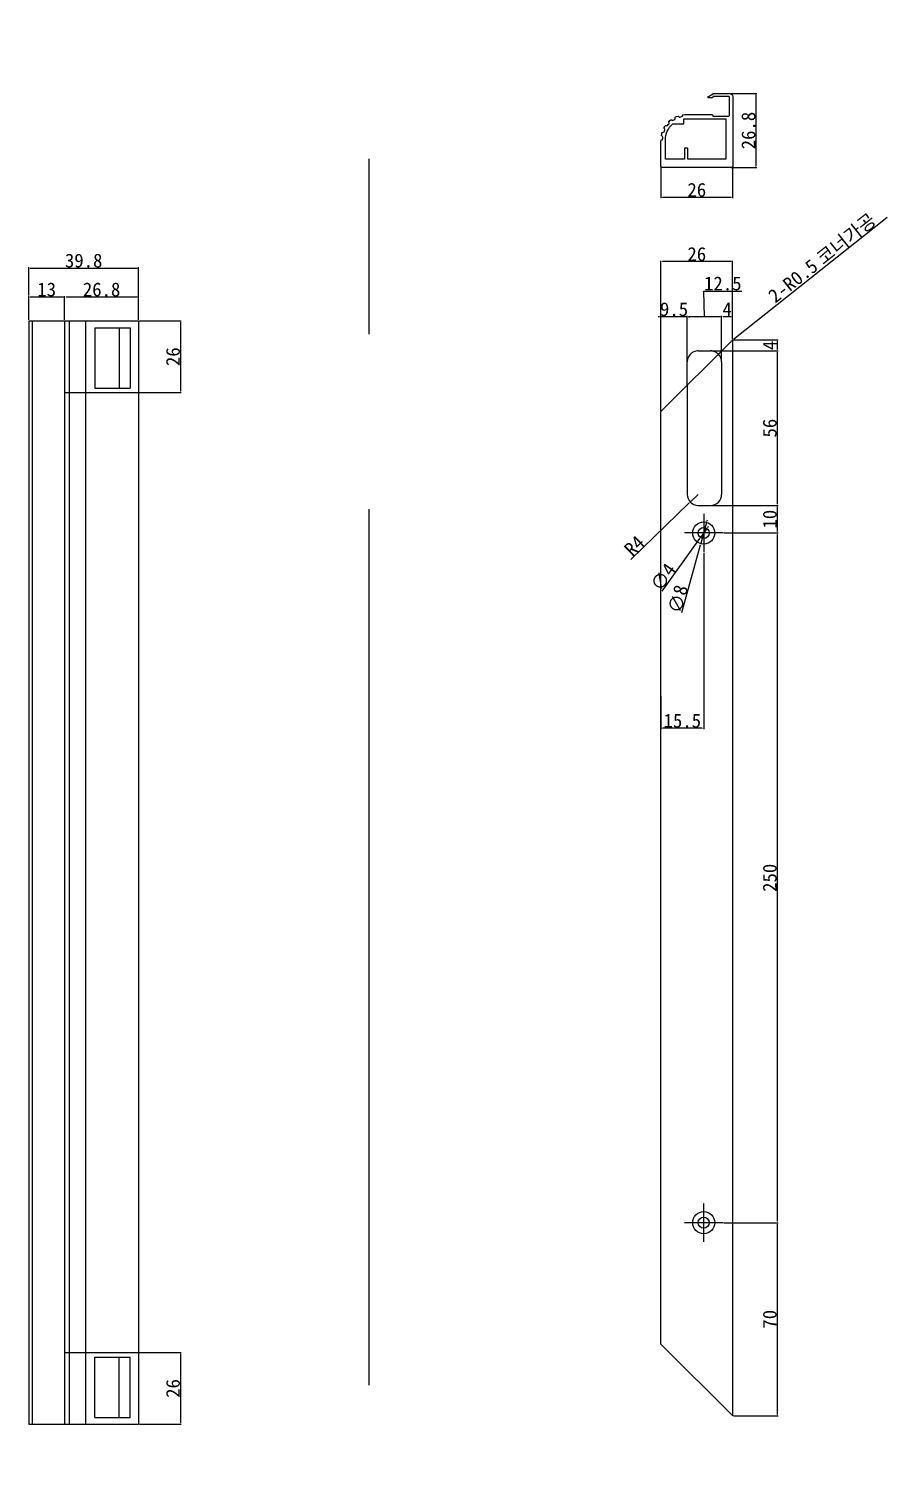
# Model space of a CAD drawing. Header units: millimetres. Extents: x -44117 to 256353, y -2095463 to 65325.
# Drawn here: x 63265 to 63576, y 33583 to 34104 of the extents above; entities that cross this region are included whole.
import ezdxf

# ---------------------------------------------------------------- set-up
doc = ezdxf.new("R2010")
doc.units = ezdxf.units.MM
doc.header["$LTSCALE"] = 10
doc.linetypes.add('CENTER', pattern=[50.8, 31.75, -6.35, 6.35, -6.35])
doc.linetypes.add('HIDDEN', pattern=[9.525, 6.35, -3.175])
doc.layers.add('cen', color=1, linetype='CENTER')
doc.layers.add('hid', color=8, linetype='HIDDEN')
doc.dimstyles.new('hi01 a4 - 1scale', dxfattribs={"dimtxt": 5, "dimasz": 0.5, "dimexe": 0.3, "dimexo": 0.3, "dimgap": 0.2, "dimtad": 1, "dimdec": 1, "dimdsep": 46, "dimtxsty": 'Standard', "dimcen": 1, "dimclrd": 251, "dimclre": 251, "dimclrt": 3, "dimadec": 1, "dimazin": 2, "dimtfac": 1, "dimtdec": 1, "dimtix": 1, "dimtmove": 1, "dimatfit": 3, "dimfxl": 0, "dimarcsym": 0})

# ---------------------------------------------------------------- blocks, each defined once
blk = doc.blocks.new('*D1726')
at = {"color": 251, "lineweight": -2, "transparency": 16777216}
for p, q in [((63305.03, 33998.46), (63320.23, 33998.46)), ((63319.93, 33997.96), (63319.93, 33972.96)), ((63305.03, 33972.46), (63320.23, 33972.46))]:
    blk.add_line(p, q, dxfattribs=at)
at = {"color": 251, "transparency": 16777216}
for points in [[(63319.85, 33997.96), (63320.01, 33997.96), (63319.93, 33998.46)], [(63319.85, 33972.96), (63320.01, 33972.96), (63319.93, 33972.46)]]:
    blk.add_solid(points, dxfattribs=at)
at = {"layer": 'Defpoints', "color": 0, "transparency": 16777216}
for p in [(63304.73, 33998.46), (63304.73, 33972.46), (63319.93, 33972.46)]:
    blk.add_point(p, dxfattribs=at)
at = {"color": 3, "transparency": 16777216, "insert": (63317.23, 33985.46), "char_height": 5, "attachment_point": 5, "rotation": 90}
blk.add_mtext('26', dxfattribs=at)
blk = doc.blocks.new('*D1727')
at = {"color": 251, "lineweight": -2, "transparency": 16777216}
for p, q in [((63305.03, 33624.46), (63320.23, 33624.46)), ((63319.93, 33623.96), (63319.93, 33598.96)), ((63305.03, 33598.46), (63320.23, 33598.46))]:
    blk.add_line(p, q, dxfattribs=at)
at = {"color": 251, "transparency": 16777216}
for points in [[(63319.85, 33623.96), (63320.01, 33623.96), (63319.93, 33624.46)], [(63319.85, 33598.96), (63320.01, 33598.96), (63319.93, 33598.46)]]:
    blk.add_solid(points, dxfattribs=at)
at = {"layer": 'Defpoints', "color": 0, "transparency": 16777216}
for p in [(63304.73, 33624.46), (63304.73, 33598.46), (63319.93, 33598.46)]:
    blk.add_point(p, dxfattribs=at)
at = {"color": 3, "transparency": 16777216, "insert": (63317.23, 33611.46), "char_height": 5, "attachment_point": 5, "rotation": 90}
blk.add_mtext('26', dxfattribs=at)
blk = doc.blocks.new('*D1728')
at = {"color": 251, "lineweight": -2, "transparency": 16777216}
for p, q in [((63264.93, 33998.76), (63264.93, 34007.39)), ((63265.43, 34007.09), (63277.43, 34007.09)), ((63277.93, 33998.76), (63277.93, 34007.39))]:
    blk.add_line(p, q, dxfattribs=at)
at = {"color": 251, "transparency": 16777216}
for points in [[(63265.43, 34007.17), (63265.43, 34007), (63264.93, 34007.09)], [(63277.43, 34007.17), (63277.43, 34007), (63277.93, 34007.09)]]:
    blk.add_solid(points, dxfattribs=at)
at = {"layer": 'Defpoints', "color": 0, "transparency": 16777216}
for p in [(63277.93, 34007.09), (63264.93, 33998.46), (63277.93, 33998.46)]:
    blk.add_point(p, dxfattribs=at)
at = {"color": 3, "transparency": 16777216, "insert": (63271.43, 34009.79), "char_height": 5, "attachment_point": 5}
blk.add_mtext('13', dxfattribs=at)
blk = doc.blocks.new('*D1729')
at = {"color": 251, "lineweight": -2, "transparency": 16777216}
for p, q in [((63277.93, 33998.76), (63277.93, 34007.39)), ((63278.43, 34007.09), (63304.23, 34007.09)), ((63304.73, 33998.76), (63304.73, 34007.39))]:
    blk.add_line(p, q, dxfattribs=at)
at = {"color": 251, "transparency": 16777216}
for points in [[(63278.43, 34007.17), (63278.43, 34007), (63277.93, 34007.09)], [(63304.23, 34007.17), (63304.23, 34007), (63304.73, 34007.09)]]:
    blk.add_solid(points, dxfattribs=at)
at = {"layer": 'Defpoints', "color": 0, "transparency": 16777216}
for p in [(63304.73, 34007.09), (63277.93, 33998.46), (63304.73, 33998.46)]:
    blk.add_point(p, dxfattribs=at)
at = {"color": 3, "transparency": 16777216, "insert": (63291.33, 34009.79), "char_height": 5, "attachment_point": 5}
blk.add_mtext('26.8', dxfattribs=at)
blk = doc.blocks.new('*D1730')
at = {"color": 251, "lineweight": -2, "transparency": 16777216}
for p, q in [((63264.93, 34007.69), (63264.93, 34017.86)), ((63265.43, 34017.56), (63304.23, 34017.56)), ((63304.73, 33998.76), (63304.73, 34017.86))]:
    blk.add_line(p, q, dxfattribs=at)
at = {"color": 251, "transparency": 16777216}
for points in [[(63265.43, 34017.65), (63265.43, 34017.48), (63264.93, 34017.56)], [(63304.23, 34017.65), (63304.23, 34017.48), (63304.73, 34017.56)]]:
    blk.add_solid(points, dxfattribs=at)
at = {"layer": 'Defpoints', "color": 0, "transparency": 16777216}
for p in [(63304.73, 34017.56), (63264.93, 34007.39), (63304.73, 33998.46)]:
    blk.add_point(p, dxfattribs=at)
at = {"color": 3, "transparency": 16777216, "insert": (63284.83, 34020.26), "char_height": 5, "attachment_point": 5}
blk.add_mtext('39.8', dxfattribs=at)
blk = doc.blocks.new('*D1687')
at = {"color": 251, "lineweight": -2, "transparency": 16777216}
for p, q in [((63520.43, 33991.55), (63536.6, 33991.55)), ((63536.3, 33991.05), (63536.3, 33988.05)), ((63512.43, 33987.55), (63536.6, 33987.55))]:
    blk.add_line(p, q, dxfattribs=at)
at = {"color": 251, "transparency": 16777216}
for points in [[(63536.22, 33991.05), (63536.39, 33991.05), (63536.3, 33991.55)], [(63536.22, 33988.05), (63536.39, 33988.05), (63536.3, 33987.55)]]:
    blk.add_solid(points, dxfattribs=at)
at = {"layer": 'Defpoints', "color": 0, "transparency": 16777216}
for p in [(63520.13, 33991.55), (63512.13, 33987.55), (63536.3, 33987.55)]:
    blk.add_point(p, dxfattribs=at)
at = {"color": 3, "transparency": 16777216, "insert": (63533.6, 33989.55), "char_height": 5, "attachment_point": 5, "rotation": 90}
blk.add_mtext('4', dxfattribs=at)
blk = doc.blocks.new('*D1688')
at = {"color": 251, "lineweight": -2, "transparency": 16777216}
for p, q in [((63520.43, 33987.55), (63536.6, 33987.55)), ((63536.3, 33987.05), (63536.3, 33932.05)), ((63512.43, 33931.55), (63536.6, 33931.55))]:
    blk.add_line(p, q, dxfattribs=at)
at = {"color": 251, "transparency": 16777216}
for points in [[(63536.22, 33987.05), (63536.39, 33987.05), (63536.3, 33987.55)], [(63536.22, 33932.05), (63536.39, 33932.05), (63536.3, 33931.55)]]:
    blk.add_solid(points, dxfattribs=at)
at = {"layer": 'Defpoints', "color": 0, "transparency": 16777216}
for p in [(63520.13, 33987.55), (63512.13, 33931.55), (63536.3, 33931.55)]:
    blk.add_point(p, dxfattribs=at)
at = {"color": 3, "transparency": 16777216, "insert": (63533.6, 33959.55), "char_height": 5, "attachment_point": 5, "rotation": 90}
blk.add_mtext('56', dxfattribs=at)
blk = doc.blocks.new('*D1732')
at = {"color": 251, "lineweight": -2, "transparency": 16777216}
for p, q in [((63520.43, 33931.55), (63536.6, 33931.55)), ((63536.3, 33931.05), (63536.3, 33922.05)), ((63516.93, 33921.55), (63536.6, 33921.55))]:
    blk.add_line(p, q, dxfattribs=at)
at = {"color": 251, "transparency": 16777216}
for points in [[(63536.22, 33931.05), (63536.39, 33931.05), (63536.3, 33931.55)], [(63536.22, 33922.05), (63536.39, 33922.05), (63536.3, 33921.55)]]:
    blk.add_solid(points, dxfattribs=at)
at = {"layer": 'Defpoints', "color": 0, "transparency": 16777216}
for p in [(63520.13, 33931.55), (63516.63, 33921.55), (63536.3, 33921.55)]:
    blk.add_point(p, dxfattribs=at)
at = {"color": 3, "transparency": 16777216, "insert": (63533.6, 33926.55), "char_height": 5, "attachment_point": 5, "rotation": 90}
blk.add_mtext('10', dxfattribs=at)
blk = doc.blocks.new('*D1733')
at = {"color": 251, "lineweight": -2, "transparency": 16777216}
for p, q in [((63516.93, 33921.55), (63536.6, 33921.55)), ((63536.3, 33921.05), (63536.3, 33672.05)), ((63516.93, 33671.55), (63536.6, 33671.55))]:
    blk.add_line(p, q, dxfattribs=at)
at = {"color": 251, "transparency": 16777216}
for points in [[(63536.22, 33921.05), (63536.39, 33921.05), (63536.3, 33921.55)], [(63536.22, 33672.05), (63536.39, 33672.05), (63536.3, 33671.55)]]:
    blk.add_solid(points, dxfattribs=at)
at = {"layer": 'Defpoints', "color": 0, "transparency": 16777216}
for p in [(63516.63, 33921.55), (63516.63, 33671.55), (63536.3, 33671.55)]:
    blk.add_point(p, dxfattribs=at)
at = {"color": 3, "transparency": 16777216, "insert": (63533.6, 33796.55), "char_height": 5, "attachment_point": 5, "rotation": 90}
blk.add_mtext('250', dxfattribs=at)
blk = doc.blocks.new('*D1734')
at = {"color": 251, "lineweight": -2, "transparency": 16777216}
for p, q in [((63520.43, 33671.55), (63536.6, 33671.55)), ((63536.3, 33671.05), (63536.3, 33602.05)), ((63520.43, 33601.55), (63536.6, 33601.55))]:
    blk.add_line(p, q, dxfattribs=at)
at = {"color": 251, "transparency": 16777216}
for points in [[(63536.22, 33671.05), (63536.39, 33671.05), (63536.3, 33671.55)], [(63536.22, 33602.05), (63536.39, 33602.05), (63536.3, 33601.55)]]:
    blk.add_solid(points, dxfattribs=at)
at = {"layer": 'Defpoints', "color": 0, "transparency": 16777216}
for p in [(63520.13, 33671.55), (63520.13, 33601.55), (63536.3, 33601.55)]:
    blk.add_point(p, dxfattribs=at)
at = {"color": 3, "transparency": 16777216, "insert": (63533.6, 33636.55), "char_height": 5, "attachment_point": 5, "rotation": 90}
blk.add_mtext('70', dxfattribs=at)
blk = doc.blocks.new('*D1735')
at = {"color": 251, "lineweight": -2, "transparency": 16777216}
for p, q in [((63519.43, 34080.83), (63528.86, 34080.83)), ((63528.56, 34080.33), (63528.56, 34054.53)), ((63519.43, 34054.03), (63528.86, 34054.03))]:
    blk.add_line(p, q, dxfattribs=at)
at = {"color": 251, "transparency": 16777216}
for points in [[(63528.47, 34080.33), (63528.64, 34080.33), (63528.56, 34080.83)], [(63528.47, 34054.53), (63528.64, 34054.53), (63528.56, 34054.03)]]:
    blk.add_solid(points, dxfattribs=at)
at = {"layer": 'Defpoints', "color": 0, "transparency": 16777216}
for p in [(63519.13, 34080.83), (63519.13, 34054.03), (63528.56, 34054.03)]:
    blk.add_point(p, dxfattribs=at)
at = {"color": 3, "transparency": 16777216, "insert": (63525.86, 34067.43), "char_height": 5, "attachment_point": 5, "rotation": 90}
blk.add_mtext('26.8', dxfattribs=at)
blk = doc.blocks.new('*D1736')
at = {"color": 251, "lineweight": -2, "transparency": 16777216}
for p, q in [((63494.14, 34054.23), (63494.14, 34042.9)), ((63520.13, 34054.23), (63520.13, 34042.9)), ((63519.63, 34043.2), (63494.64, 34043.2))]:
    blk.add_line(p, q, dxfattribs=at)
at = {"color": 251, "transparency": 16777216}
for points in [[(63494.64, 34043.29), (63494.64, 34043.12), (63494.14, 34043.2)], [(63519.63, 34043.29), (63519.63, 34043.12), (63520.13, 34043.2)]]:
    blk.add_solid(points, dxfattribs=at)
at = {"layer": 'Defpoints', "color": 0, "transparency": 16777216}
for p in [(63494.14, 34054.53), (63520.13, 34054.53), (63494.14, 34043.2)]:
    blk.add_point(p, dxfattribs=at)
at = {"color": 3, "transparency": 16777216, "insert": (63507.13, 34045.9), "char_height": 5, "attachment_point": 5}
blk.add_mtext('26', dxfattribs=at)
blk = doc.blocks.new('*D1737')
at = {"color": 251, "lineweight": -2, "transparency": 16777216}
for p, q in [((63516.13, 33983.85), (63516.13, 34000.23)), ((63519.63, 33999.93), (63516.63, 33999.93)), ((63520.13, 33991.85), (63520.13, 34000.23))]:
    blk.add_line(p, q, dxfattribs=at)
at = {"color": 251, "transparency": 16777216}
for points in [[(63516.63, 34000.01), (63516.63, 33999.85), (63516.13, 33999.93)], [(63519.63, 34000.01), (63519.63, 33999.85), (63520.13, 33999.93)]]:
    blk.add_solid(points, dxfattribs=at)
at = {"layer": 'Defpoints', "color": 0, "transparency": 16777216}
for p in [(63516.13, 33999.93), (63520.13, 33991.55), (63516.13, 33983.55)]:
    blk.add_point(p, dxfattribs=at)
at = {"color": 3, "transparency": 16777216, "insert": (63518.13, 34002.63), "char_height": 5, "attachment_point": 5}
blk.add_mtext('4', dxfattribs=at)
blk = doc.blocks.new('*D1738')
at = {"color": 251, "lineweight": -2, "transparency": 16777216}
for p, q in [((63509.88, 33999.93), (63509.68, 34009.26)), ((63509.68, 34009.26), (63523.42, 34009.26)), ((63503.63, 33975.35), (63503.63, 34000.23)), ((63515.63, 33999.93), (63504.13, 33999.93)), ((63516.13, 33983.85), (63516.13, 34000.23))]:
    blk.add_line(p, q, dxfattribs=at)
at = {"color": 251, "transparency": 16777216}
for points in [[(63504.13, 34000.01), (63504.13, 33999.85), (63503.63, 33999.93)], [(63515.63, 34000.01), (63515.63, 33999.85), (63516.13, 33999.93)]]:
    blk.add_solid(points, dxfattribs=at)
at = {"layer": 'Defpoints', "color": 0, "transparency": 16777216}
for p in [(63503.63, 33999.93), (63516.13, 33983.55), (63503.63, 33975.05)]:
    blk.add_point(p, dxfattribs=at)
at = {"color": 3, "transparency": 16777216, "insert": (63516.55, 34011.96), "char_height": 5, "attachment_point": 5}
blk.add_mtext('12.5', dxfattribs=at)
blk = doc.blocks.new('*D1739')
at = {"color": 251, "lineweight": -2, "transparency": 16777216}
for p, q in [((63493.64, 33999.93), (63493.14, 33999.93)), ((63494.14, 33965.85), (63494.14, 34000.23)), ((63503.63, 33999.93), (63494.14, 33999.93)), ((63503.63, 33975.35), (63503.63, 34000.23)), ((63504.13, 33999.93), (63504.63, 33999.93))]:
    blk.add_line(p, q, dxfattribs=at)
at = {"color": 251, "transparency": 16777216}
for points in [[(63493.64, 34000.01), (63493.64, 33999.85), (63494.14, 33999.93)], [(63504.13, 34000.01), (63504.13, 33999.85), (63503.63, 33999.93)]]:
    blk.add_solid(points, dxfattribs=at)
at = {"layer": 'Defpoints', "color": 0, "transparency": 16777216}
for p in [(63494.14, 33999.93), (63503.63, 33975.05), (63494.14, 33965.55)]:
    blk.add_point(p, dxfattribs=at)
at = {"color": 3, "transparency": 16777216, "insert": (63498.88, 34002.63), "char_height": 5, "attachment_point": 5}
blk.add_mtext('9.5', dxfattribs=at)
blk = doc.blocks.new('*D1740')
at = {"color": 251, "lineweight": -2, "transparency": 16777216}
for p, q in [((63494.14, 33965.85), (63494.14, 34020.22)), ((63519.63, 34019.92), (63494.64, 34019.92)), ((63520.13, 33991.85), (63520.13, 34020.22))]:
    blk.add_line(p, q, dxfattribs=at)
at = {"color": 251, "transparency": 16777216}
for points in [[(63494.64, 34020), (63494.64, 34019.83), (63494.14, 34019.92)], [(63519.63, 34020), (63519.63, 34019.83), (63520.13, 34019.92)]]:
    blk.add_solid(points, dxfattribs=at)
at = {"layer": 'Defpoints', "color": 0, "transparency": 16777216}
for p in [(63494.14, 34019.92), (63520.13, 33991.55), (63494.14, 33965.55)]:
    blk.add_point(p, dxfattribs=at)
at = {"color": 3, "transparency": 16777216, "insert": (63507.13, 34022.62), "char_height": 5, "attachment_point": 5}
blk.add_mtext('26', dxfattribs=at)
blk = doc.blocks.new('*D1741')
at = {"color": 251, "lineweight": -2, "transparency": 16777216}
for p, q in [((63507.63, 33935.55), (63504.76, 33932.77)), ((63483.19, 33911.96), (63504.4, 33932.42))]:
    blk.add_line(p, q, dxfattribs=at)
at = {"color": 251, "transparency": 16777216}
blk.add_solid([(63504.34, 33932.48), (63504.45, 33932.36), (63504.76, 33932.77)], dxfattribs=at)
at = {"layer": 'Defpoints', "color": 0, "transparency": 16777216}
for p in [(63507.63, 33935.55), (63504.76, 33932.77)]:
    blk.add_point(p, dxfattribs=at)
at = {"color": 3, "transparency": 16777216, "insert": (63484.46, 33916.93), "char_height": 5, "attachment_point": 5, "rotation": 43.9845}
blk.add_mtext('R4', dxfattribs=at)
blk = doc.blocks.new('*D1742')
at = {"color": 251, "lineweight": -2, "transparency": 16777216}
for p, q in [((63510.69, 33925.41), (63508.58, 33917.69)), ((63510.82, 33925.89), (63510.95, 33926.37)), ((63501.75, 33892.68), (63508.45, 33917.21))]:
    blk.add_line(p, q, dxfattribs=at)
at = {"color": 251, "transparency": 16777216}
for points in [[(63510.74, 33925.91), (63510.9, 33925.87), (63510.69, 33925.41)], [(63508.37, 33917.23), (63508.53, 33917.19), (63508.58, 33917.69)]]:
    blk.add_solid(points, dxfattribs=at)
at = {"layer": 'Defpoints', "color": 0, "transparency": 16777216}
for p in [(63510.69, 33925.41), (63508.58, 33917.69)]:
    blk.add_point(p, dxfattribs=at)
at = {"color": 3, "transparency": 16777216, "insert": (63500.29, 33897.6), "char_height": 5, "attachment_point": 5, "rotation": 74.7203}
blk.add_mtext('∅8', dxfattribs=at)
blk = doc.blocks.new('*D1743')
at = {"color": 251, "lineweight": -2, "transparency": 16777216}
for p, q in [((63510.79, 33923.18), (63508.47, 33919.92)), ((63511.08, 33923.58), (63511.37, 33923.99)), ((63494.6, 33900.44), (63508.18, 33919.51))]:
    blk.add_line(p, q, dxfattribs=at)
at = {"color": 251, "transparency": 16777216}
for points in [[(63508.11, 33919.56), (63508.25, 33919.46), (63508.47, 33919.92)], [(63511.02, 33923.63), (63511.15, 33923.54), (63510.79, 33923.18)]]:
    blk.add_solid(points, dxfattribs=at)
at = {"layer": 'Defpoints', "color": 0, "transparency": 16777216}
for p in [(63508.47, 33919.92), (63510.79, 33923.18)]:
    blk.add_point(p, dxfattribs=at)
at = {"color": 3, "transparency": 16777216, "insert": (63494.93, 33905.57), "char_height": 5, "attachment_point": 5, "rotation": 54.5302}
blk.add_mtext('∅4', dxfattribs=at)
blk = doc.blocks.new('*D1744')
at = {"color": 251, "lineweight": -2, "transparency": 16777216}
for p, q in [((63509.63, 33914.25), (63509.63, 33850.49)), ((63494.14, 33862.42), (63494.14, 33850.49)), ((63509.13, 33850.79), (63494.64, 33850.79))]:
    blk.add_line(p, q, dxfattribs=at)
at = {"color": 251, "transparency": 16777216}
for points in [[(63494.64, 33850.87), (63494.64, 33850.7), (63494.14, 33850.79)], [(63509.13, 33850.87), (63509.13, 33850.7), (63509.63, 33850.79)]]:
    blk.add_solid(points, dxfattribs=at)
at = {"layer": 'Defpoints', "color": 0, "transparency": 16777216}
for p in [(63509.63, 33914.55), (63494.14, 33862.72), (63494.14, 33850.79)]:
    blk.add_point(p, dxfattribs=at)
at = {"color": 3, "transparency": 16777216, "insert": (63501.88, 33853.49), "char_height": 5, "attachment_point": 5}
blk.add_mtext('15.5', dxfattribs=at)
blk = doc.blocks.new('*D1689')
at = {"color": 251, "lineweight": -2, "transparency": 16777216}
for p, q in [((63576.16, 34035.87), (63520.42, 33991.67)), ((63519.63, 33991.05), (63520.02, 33991.36))]:
    blk.add_line(p, q, dxfattribs=at)
blk.add_arc((63519.63, 33991.05), 0.5, 4.0301, 55.6225, dxfattribs=at)
at = {"color": 251, "transparency": 16777216}
blk.add_solid([(63520.37, 33991.74), (63520.47, 33991.6), (63520.02, 33991.36)], dxfattribs=at)
at = {"layer": 'Defpoints', "color": 0, "transparency": 16777216}
for p in [(63519.63, 33991.05), (63520.02, 33991.36)]:
    blk.add_point(p, dxfattribs=at)
at = {"color": 3, "transparency": 16777216, "insert": (63552.7, 34021.08), "char_height": 5, "attachment_point": 5, "rotation": 38.4076}
blk.add_mtext('2-R0.5{\\f굴림|b0|i0|c129|p50; 코너가공}', dxfattribs=at)

msp = doc.modelspace()

# ---------------------------------------------------------------- linework, layer by layer
for p, q in [((63264.93116, 33998.45935), (63264.93116, 33598.45935)), ((63264.93116, 33998.45935), (63304.73116, 33998.45935)), ((63266.13144, 33998.45935), (63266.13144, 33598.45935)), ((63277.93278, 33998.45935), (63277.93278, 33598.45935)), ((63279.53278, 33998.45935), (63279.53278, 33598.45935)), ((63285.53278, 33998.45935), (63285.53278, 33598.45935)), ((63304.73116, 33998.45935), (63304.73116, 33598.45935)), ((63520.13318, 33991.54851), (63494.13571, 33965.55104)), ((63520.13318, 33601.54851), (63520.13318, 33991.54851)), ((63516.13318, 33983.54851), (63516.13318, 33935.54851)), ((63503.63318, 33975.04851), (63503.63318, 33935.54851)), ((63494.13571, 33627.54598), (63494.13571, 33965.55104)), ((63507.63318, 33931.54851), (63512.13318, 33931.54851)), ((63520.13318, 33601.54851), (63494.13571, 33627.54598)), ((63264.93116, 33598.45935), (63304.73116, 33598.45935))]:
    msp.add_line(p, q)
at = {"color": 8}
for p, q in [((63288.93278, 33995.95935), (63288.93278, 33974.05935)), ((63288.93278, 33995.95935), (63301.73278, 33995.95935)), ((63297.73278, 33995.95935), (63297.73278, 33974.05935)), ((63301.73278, 33995.95935), (63301.73278, 33974.05935)), ((63288.93278, 33974.05935), (63301.73278, 33974.05935)), ((63288.93278, 33600.95935), (63288.93278, 33622.85935)), ((63288.93278, 33622.85935), (63301.73278, 33622.85935)), ((63297.73278, 33600.95935), (63297.73278, 33622.85935)), ((63301.73278, 33600.95935), (63301.73278, 33622.85935)), ((63288.93278, 33600.95935), (63301.73278, 33600.95935))]:
    msp.add_line(p, q, dxfattribs=at)
for points in [[(63519.63318, 34054.02803), (63494.63571, 34054.02803, -0.414213562), (63494.13571, 34054.52803), (63494.13571, 34063.72641, -0.414213562), (63494.43571, 34064.02641), (63494.44077, 34064.02641, 0.404373009), (63494.7406, 34064.3163, -0.022416536), (63494.80107, 34065.08466, 0.404373009), (63494.55028, 34065.41789, -0.424123069), (63494.30266, 34065.77108, -0.022416536), (63494.49514, 34066.57282, -0.424123069), (63494.87612, 34066.7751, 0.404373009), (63495.25086, 34066.95815, -0.022416536), (63495.54581, 34067.67022, 0.404373009), (63495.41026, 34068.06463, -0.424123069), (63495.2839, 34068.47706, -0.022416536), (63495.71471, 34069.18007, -0.424123069), (63496.13955, 34069.25473, 0.404373009), (63496.55251, 34069.31301, -0.022416536), (63497.05307, 34069.89909, 0.404373009), (63497.04604, 34070.31608, -0.424123069), (63497.05331, 34070.74738, -0.022416536), (63497.68028, 34071.28286, -0.424123069), (63498.1074, 34071.22257, 0.404373009), (63498.51816, 34071.15039, -0.022416536), (63499.17532, 34071.55311, 0.404373009), (63499.29749, 34071.95186, -0.424123069), (63499.43769, 34072.3598, -0.022416536), (63500.19944, 34072.67533, -0.424123069), (63500.58702, 34072.486, 0.404373009), (63500.95538, 34072.29043, -0.022416536), (63501.70482, 34072.47035, 0.404373009), (63501.94424, 34072.81184, -0.424123069), (63502.20363, 34073.15649, -0.030851128), (63503.33571, 34073.22641), (63512.63318, 34073.22641, -0.414213562), (63512.93318, 34072.92641), (63512.93318, 34072.82641, 0.414213562), (63513.13318, 34072.62641), (63518.63318, 34072.62641, 0.414213562), (63518.93318, 34072.92641), (63518.93318, 34079.52641, 0.414213562), (63518.63318, 34079.82641), (63513.13318, 34079.82641, 0.414213562), (63512.93318, 34079.62641), (63512.93318, 34079.52641, -0.414213562), (63512.63318, 34079.22641), (63511.43318, 34079.22641, -0.855700792), (63511.34154, 34079.81207), (63513.18259, 34080.82641), (63519.13318, 34080.82641, -0.414213562), (63520.13318, 34079.82641), (63520.13318, 34054.52803, -0.414213562), (63519.63318, 34054.02803)], [(63502.43318, 34069.82641), (63502.43318, 34071.62641), (63517.63318, 34071.62641), (63517.63318, 34057.02641), (63503.93318, 34057.02641), (63503.93318, 34060.82641, 0.414213562), (63503.73318, 34061.02641), (63502.83318, 34061.02641, 0.414213562), (63502.63318, 34060.82641), (63502.63318, 34057.02641), (63495.73571, 34057.02641), (63495.73571, 34064.02641, -0.220520239), (63498.4245, 34069.82641), (63502.43318, 34069.82641)]]:
    msp.add_lwpolyline(points, format="xyb", close=True)
for centre, radius in [((63509.63318, 33921.54851), 4), ((63509.63318, 33921.54851), 2), ((63509.63318, 33671.54851), 4), ((63509.63318, 33671.54851), 2)]:
    msp.add_circle(centre, radius)
for centre, start, end in [((63512.13318, 33983.54851), 0, 45), ((63507.63318, 33935.54851), 180, 270), ((63512.13318, 33935.54851), 270, 0)]:
    msp.add_arc(centre, 4, start, end)
at = {"layer": 'cen'}
for p, q in [((63388.3256, 31072.66488), (63388.3256, 34395.6435)), ((63277.93278, 33972.45935), (63304.73116, 33972.45935)), ((63509.63318, 33928.54851), (63509.63318, 33914.54851)), ((63516.63318, 33921.54851), (63502.63318, 33921.54851)), ((63509.63318, 33664.54851), (63509.63318, 33678.54851)), ((63516.63318, 33671.54851), (63502.63318, 33671.54851)), ((63277.93278, 33624.45935), (63304.73116, 33624.45935))]:
    msp.add_line(p, q, dxfattribs=at)
at = {"layer": 'hid'}
for p, q in [((63503.63318, 33975.04851), (63503.63318, 33983.54851)), ((63507.63318, 33987.54851), (63512.13318, 33987.54851))]:
    msp.add_line(p, q, dxfattribs=at)
for centre, start, end in [((63507.63318, 33983.54851), 90, 180), ((63512.13318, 33983.54851), 45, 90)]:
    msp.add_arc(centre, 4, start, end, dxfattribs=at)

# ---------------------------------------------------------------- dimensions: what is measured, and where the dimension line sits
for base, p1, p2, angle, picture, middle in [((63528.55575, 34054.02803), (63519.13318, 34080.82641), (63519.13318, 34054.02803), 270, '*D1735', (63525.85575, 34067.42722)), ((63319.92881, 33972.45935), (63304.73116, 33998.45935), (63304.73116, 33972.45935), 90, '*D1726', (63317.22881, 33985.45935)), ((63536.30393, 33987.54851), (63520.13318, 33991.54851), (63512.13318, 33987.54851), 90, '*D1687', (63533.60393, 33989.54851)), ((63536.30393, 33931.54851), (63520.13318, 33987.54851), (63512.13318, 33931.54851), 90, '*D1688', (63533.60393, 33959.54851)), ((63536.30393, 33921.54851), (63520.13318, 33931.54851), (63516.63318, 33921.54851), 90, '*D1732', (63533.60393, 33926.54851)), ((63536.30393, 33671.54851), (63516.63318, 33921.54851), (63516.63318, 33671.54851), 270, '*D1733', (63533.60393, 33796.54851)), ((63536.30393, 33601.54851), (63520.13318, 33671.54851), (63520.13318, 33601.54851), 270, '*D1734', (63533.60393, 33636.54851)), ((63319.92881, 33598.45935), (63304.73116, 33624.45935), (63304.73116, 33598.45935), 90, '*D1727', (63317.22881, 33611.45935))]:
    dim = msp.add_linear_dim(base=base, p1=p1, p2=p2, angle=angle, dimstyle='hi01 a4 - 1scale')
    dim.commit()
    dim.dimension.update_dxf_attribs({"geometry": picture, "text_midpoint": middle})
for base, p1, p2, picture, middle in [((63494.13571, 34043.20454), (63520.13318, 34054.52803), (63494.13571, 34054.52803), '*D1736', (63507.13445, 34045.90454)), ((63494.13571, 34019.91525), (63520.13318, 33991.54851), (63494.13571, 33965.55104), '*D1740', (63507.13445, 34022.61525)), ((63304.73116, 34017.56393), (63264.93116, 34007.38794), (63304.73116, 33998.45935), '*D1730', (63284.83116, 34020.26393)), ((63277.93278, 34007.08794), (63264.93116, 33998.45935), (63277.93278, 33998.45935), '*D1728', (63271.43197, 34009.78794)), ((63304.73116, 34007.08794), (63277.93278, 33998.45935), (63304.73116, 33998.45935), '*D1729', (63291.33197, 34009.78794)), ((63494.13571, 33999.92968), (63503.63318, 33975.04851), (63494.13571, 33965.55104), '*D1739', (63498.88445, 34002.62968)), ((63516.13318, 33999.92968), (63520.13318, 33991.54851), (63516.13318, 33983.54851), '*D1737', (63518.13318, 34002.62968)), ((63494.13571, 33850.78735), (63509.63318, 33914.54851), (63494.13571, 33862.72317), '*D1744', (63501.88445, 33853.48735))]:
    dim = msp.add_linear_dim(base=base, p1=p1, p2=p2, dimstyle='hi01 a4 - 1scale')
    dim.commit()
    dim.dimension.update_dxf_attribs({"geometry": picture, "text_midpoint": middle})
dim = msp.add_radius_dim(center=(63519.63318, 33991.04851), mpoint=(63520.02499, 33991.35914), text='2-<>{\\f굴림|b0|i0|c129|p50; 코너가공}', dimstyle='hi01 a4 - 1scale', override={"dimtxsty": 'Standard'})
dim.commit()
dim.dimension.update_dxf_attribs({"geometry": '*D1689', "text_midpoint": (63554.55704, 34018.73634), "dimtype": 164})
dim = msp.add_linear_dim(base=(63503.63318, 33999.92968), p1=(63516.13318, 33983.54851), p2=(63503.63318, 33975.04851), dimstyle='hi01 a4 - 1scale')
dim.commit()
dim.dimension.update_dxf_attribs({"geometry": '*D1738', "text_midpoint": (63509.88318, 34009.25628), "dimtype": 160})
dim = msp.add_radius_dim(center=(63507.63318, 33935.54851), mpoint=(63504.75507, 33932.77066), dimstyle='hi01 a4 - 1scale')
dim.commit()
dim.dimension.update_dxf_attribs({"geometry": '*D1741', "text_midpoint": (63486.33374, 33914.99102), "dimtype": 164})
for p1, p2, picture, middle in [((63510.68731, 33925.40711), (63508.57905, 33917.68991), '*D1742', (63502.89756, 33896.89298)), ((63510.79373, 33923.17735), (63508.47263, 33919.91967), '*D1743', (63497.12916, 33903.99896))]:
    dim = msp.add_diameter_dim_2p(p1=p1, p2=p2, dimstyle='hi01 a4 - 1scale')
    dim.commit()
    dim.dimension.update_dxf_attribs({"geometry": picture, "text_midpoint": middle, "dimtype": 163})

doc.saveas('drawing.dxf')
